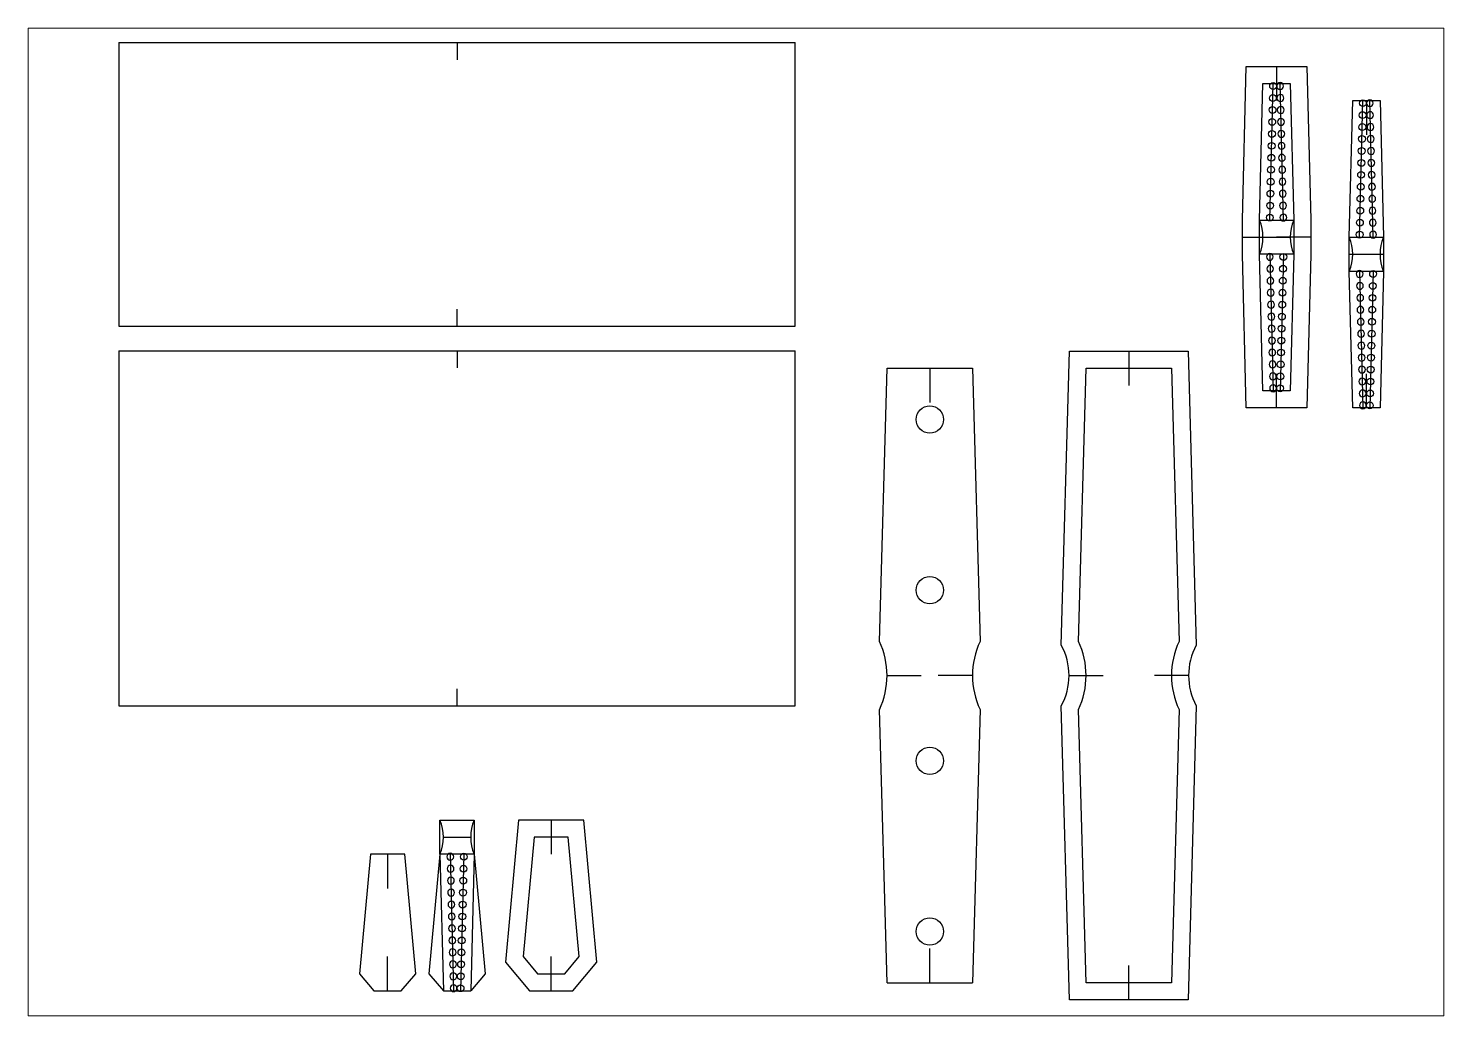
# Paper-space layout 'Лист3' of a CAD drawing. Header units: millimetres. Extents: x 4 to 418, y 5 to 294.
# The model-space entities are those that its viewports show. They can reach past a viewport. Long polylines and large blocks are cut down to what shows.
import ezdxf

# ---------------------------------------------------------------- set-up
doc = ezdxf.new("R2010")
doc.units = ezdxf.units.MM

# ---------------------------------------------------------------- blocks, each defined once
blk = doc.blocks.new('*U1')
at = {"color": 43}
blk.add_circle((0, 0), 1, dxfattribs=at)
blk = doc.blocks.new('*U2')
at = {"color": 0, "linetype": 'ByBlock', "lineweight": -2, "transparency": 16777216, "rotation": 88.56790381583521}
for p in [(1125.19, 186.52), (1125.1, 183.02), (1125.01, 179.52), (1124.93, 176.02), (1124.75, 169.02), (1124.84, 172.52), (1124.66, 165.52), (1124.58, 162.02), (1124.49, 158.52), (1124.4, 155.03), (1124.31, 151.53), (1124.23, 148.03)]:
    blk.add_blockref('*U1', p, dxfattribs=at)
blk = doc.blocks.new('*U3')
at = {"color": 43}
blk.add_circle((0, 0), 1, dxfattribs=at)
blk = doc.blocks.new('*U4')
at = {"color": 0, "linetype": 'ByBlock', "lineweight": -2, "transparency": 16777216, "rotation": 88.56790381583521}
for p in [(1125.19, 186.52), (1125.1, 183.02), (1125.01, 179.52), (1124.93, 176.02), (1124.75, 169.02), (1124.84, 172.52), (1124.66, 165.52), (1124.58, 162.02), (1124.49, 158.52), (1124.4, 155.03), (1124.31, 151.53), (1124.23, 148.03)]:
    blk.add_blockref('*U3', p, dxfattribs=at)
blk = doc.blocks.new('*U5')
at = {"color": 43}
blk.add_circle((0, 0), 1, dxfattribs=at)
blk = doc.blocks.new('*U6')
at = {"color": 0, "linetype": 'ByBlock', "lineweight": -2, "transparency": 16777216, "rotation": 88.56790381583521}
for p in [(1125.19, 186.52), (1125.1, 183.02), (1125.01, 179.52), (1124.93, 176.02), (1124.75, 169.02), (1124.84, 172.52), (1124.66, 165.52), (1124.58, 162.02), (1124.49, 158.52), (1124.4, 155.03), (1124.31, 151.53), (1124.23, 148.03)]:
    blk.add_blockref('*U5', p, dxfattribs=at)
blk = doc.blocks.new('*U7')
at = {"color": 43}
blk.add_circle((0, 0), 1, dxfattribs=at)
blk = doc.blocks.new('*U8')
at = {"color": 0, "linetype": 'ByBlock', "lineweight": -2, "transparency": 16777216, "rotation": 88.56790381583521}
for p in [(1125.19, 186.52), (1125.1, 183.02), (1125.01, 179.52), (1124.93, 176.02), (1124.75, 169.02), (1124.84, 172.52), (1124.66, 165.52), (1124.58, 162.02), (1124.49, 158.52), (1124.4, 155.03), (1124.31, 151.53), (1124.23, 148.03)]:
    blk.add_blockref('*U7', p, dxfattribs=at)
blk = doc.blocks.new('*U11')
at = {"color": 43}
blk.add_circle((0, 0), 1, dxfattribs=at)
blk = doc.blocks.new('*U12')
at = {"color": 0, "linetype": 'ByBlock', "lineweight": -2, "transparency": 16777216, "rotation": 88.56790381583521}
for p in [(1125.19, 186.52), (1125.1, 183.02), (1125.01, 179.52), (1124.93, 176.02), (1124.75, 169.02), (1124.84, 172.52), (1124.66, 165.52), (1124.58, 162.02), (1124.49, 158.52), (1124.4, 155.03), (1124.31, 151.53), (1124.23, 148.03)]:
    blk.add_blockref('*U11', p, dxfattribs=at)
blk = doc.blocks.new('*U9')
at = {"color": 43}
blk.add_circle((0, 0), 1, dxfattribs=at)
blk = doc.blocks.new('*U10')
at = {"color": 0, "linetype": 'ByBlock', "lineweight": -2, "transparency": 16777216, "rotation": 88.56790381583521}
for p in [(1125.19, 186.52), (1125.1, 183.02), (1125.01, 179.52), (1124.93, 176.02), (1124.75, 169.02), (1124.84, 172.52), (1124.66, 165.52), (1124.58, 162.02), (1124.49, 158.52), (1124.4, 155.03), (1124.31, 151.53), (1124.23, 148.03)]:
    blk.add_blockref('*U9', p, dxfattribs=at)
blk = doc.blocks.new('*U20')
at = {"color": 43}
blk.add_circle((0, 0), 1, dxfattribs=at)
blk = doc.blocks.new('*U21')
at = {"color": 0, "linetype": 'ByBlock', "lineweight": -2, "transparency": 16777216, "rotation": 88.56790381583521}
for p in [(1125.19, 186.52), (1125.1, 183.02), (1125.01, 179.52), (1124.93, 176.02), (1124.75, 169.02), (1124.84, 172.52), (1124.66, 165.52), (1124.58, 162.02), (1124.49, 158.52), (1124.4, 155.03), (1124.31, 151.53), (1124.23, 148.03)]:
    blk.add_blockref('*U20', p, dxfattribs=at)
blk = doc.blocks.new('*U14')
at = {"color": 43}
blk.add_circle((0, 0), 1, dxfattribs=at)
blk = doc.blocks.new('*U15')
at = {"color": 0, "linetype": 'ByBlock', "lineweight": -2, "transparency": 16777216, "rotation": 88.56790381583521}
for p in [(1125.19, 186.52), (1125.1, 183.02), (1125.01, 179.52), (1124.93, 176.02), (1124.75, 169.02), (1124.84, 172.52), (1124.66, 165.52), (1124.58, 162.02), (1124.49, 158.52), (1124.4, 155.03), (1124.31, 151.53), (1124.23, 148.03)]:
    blk.add_blockref('*U14', p, dxfattribs=at)
blk = doc.blocks.new('*U18')
at = {"color": 43}
blk.add_circle((0, 0), 1, dxfattribs=at)
blk = doc.blocks.new('*U19')
at = {"color": 0, "linetype": 'ByBlock', "lineweight": -2, "transparency": 16777216, "rotation": 88.56790381583521}
for p in [(1125.19, 186.52), (1125.1, 183.02), (1125.01, 179.52), (1124.93, 176.02), (1124.75, 169.02), (1124.84, 172.52), (1124.66, 165.52), (1124.58, 162.02), (1124.49, 158.52), (1124.4, 155.03), (1124.31, 151.53), (1124.23, 148.03)]:
    blk.add_blockref('*U18', p, dxfattribs=at)
blk = doc.blocks.new('*U16')
at = {"color": 43}
blk.add_circle((0, 0), 1, dxfattribs=at)
blk = doc.blocks.new('*U17')
at = {"color": 0, "linetype": 'ByBlock', "lineweight": -2, "transparency": 16777216, "rotation": 88.56790381583521}
for p in [(1125.19, 186.52), (1125.1, 183.02), (1125.01, 179.52), (1124.93, 176.02), (1124.75, 169.02), (1124.84, 172.52), (1124.66, 165.52), (1124.58, 162.02), (1124.49, 158.52), (1124.4, 155.03), (1124.31, 151.53), (1124.23, 148.03)]:
    blk.add_blockref('*U16', p, dxfattribs=at)

msp = doc.modelspace()

# ---------------------------------------------------------------- linework, layer by layer
at = {"color": 43, "true_color": 0xebb062}
for p, q in [((464.2, 51.1), (662.2, 51.1)), ((464.2, 51.1), (464.2, -31.9)), ((662.2, -31.9), (662.2, 51.1)), ((801.05, -0.87), (802.05, 39.13)), ((805.05, -0.87), (804.05, 39.13)), ((827.31, -5.87), (828.31, 34.13)), ((831.31, -5.87), (830.31, 34.13)), ((798.05, -0.87), (808.05, -0.87)), ((799.05, -5.87), (807.05, -5.87)), ((824.31, -5.87), (834.31, -5.87)), ((808.05, -10.87), (798.05, -10.87)), ((801.05, -10.87), (802.05, -50.87)), ((805.05, -10.87), (804.05, -50.87)), ((825.31, -10.87), (833.31, -10.87)), ((834.31, -15.87), (824.31, -15.87)), ((827.31, -15.87), (828.31, -55.87)), ((831.31, -15.87), (830.31, -55.87)), ((464.2, -31.9), (662.2, -31.9)), ((464.2, -39.1), (464.2, -143.1)), ((464.2, -39.1), (662.2, -39.1)), ((662.2, -143.1), (662.2, -39.1)), ((686.83, -124.2), (689.05, -44.26)), ((689.05, -44.26), (714.05, -44.26)), ((714.05, -44.26), (716.27, -124.21)), ((464.2, -143.1), (662.2, -143.1)), ((689.05, -224.15), (686.83, -144.2)), ((716.27, -144.2), (714.05, -224.15)), ((558.2, -186.51), (558.2, -176.51)), ((558.2, -176.51), (568.2, -176.51)), ((568.2, -176.51), (568.2, -186.51)), ((559.2, -181.51), (567.2, -181.51)), ((558.2, -186.51), (555, -221.51)), ((568.2, -186.51), (558.2, -186.51)), ((558.2, -186.51), (559.2, -226.51)), ((561.2, -186.51), (562.2, -226.51)), ((565.2, -186.51), (564.2, -226.51)), ((568.2, -186.51), (567.2, -226.51)), ((568.2, -186.51), (571.4, -221.51)), ((555, -221.51), (559.2, -226.51)), ((571.4, -221.51), (567.2, -226.51)), ((559.2, -226.51), (567.2, -226.51)), ((689.05, -224.15), (714.05, -224.15))]:
    msp.add_line(p, q, dxfattribs=at)
at = {"color": 183, "true_color": 0x8650ca}
for p, q in [((563.2, 51.1), (563.2, 46.1)), ((803.05, 44.13), (803.05, 34.13)), ((829.31, 34.13), (829.31, 24.13)), ((793.05, -5.87), (803.05, -5.87)), ((813.05, -5.87), (803.05, -5.87)), ((824.31, -10.87), (834.31, -10.87)), ((563.2, -31.9), (563.2, -26.9)), ((563.2, -39.1), (563.2, -44.1)), ((759.79, -39.26), (759.79, -49.26)), ((701.55, -44.26), (701.55, -54.26)), ((803.05, -55.87), (803.05, -45.87)), ((829.31, -55.87), (829.31, -45.87)), ((689.05, -134.2), (699.05, -134.2)), ((714.05, -134.2), (704.05, -134.2)), ((742.29, -134.2), (752.29, -134.2)), ((777.29, -134.2), (767.29, -134.2)), ((563.2, -143.1), (563.2, -138.1)), ((590.73, -176.51), (590.73, -186.51)), ((542.9, -186.51), (542.9, -196.51)), ((701.55, -224.15), (701.55, -214.15)), ((542.9, -226.51), (542.9, -216.51)), ((590.73, -226.51), (590.73, -216.51)), ((759.79, -229.15), (759.79, -219.15))]:
    msp.add_line(p, q, dxfattribs=at)
at = {"color": 9, "true_color": 0xc1b3b8}
msp.add_line((701.55, -224.15), (701.55, -224.15), dxfattribs=at)
at = {"color": 8, "true_color": 0x826a72}
for points in [[(811.93, 44.13), (813.05, -0.81), (813.05, -10.94), (811.93, -55.87), (794.17, -55.87), (793.05, -10.94), (793.05, -0.81), (794.17, 44.13)], [(600.29, -176.51), (581.17, -176.51), (577.36, -218.13), (584.4, -226.51), (597.06, -226.51), (604.1, -218.13)]]:
    msp.add_lwpolyline(points, close=True, dxfattribs=at)
at = {"color": 43, "true_color": 0xebb062}
for points in [[(807.05, 39.13), (808.05, -0.87), (808.05, -10.87), (807.05, -50.87), (799.05, -50.87), (798.05, -10.87), (798.05, -0.87), (799.05, 39.13)], [(833.31, 34.13), (834.31, -5.87), (834.31, -15.87), (833.31, -55.87), (825.31, -55.87), (824.31, -15.87), (824.31, -5.87), (825.31, 34.13)], [(595.73, -181.51), (585.73, -181.51), (582.53, -216.51), (586.73, -221.51), (594.73, -221.51), (598.93, -216.51)], [(547.9, -186.51), (537.9, -186.51), (534.7, -221.51), (538.9, -226.51), (546.9, -226.51), (551.1, -221.51)]]:
    msp.add_lwpolyline(points, close=True, dxfattribs=at)
at = {"color": 8, "true_color": 0x826a72}
msp.add_lwpolyline([(740.04, -143.09, 0.253898), (740.04, -125.32), (742.43, -39.26), (777.16, -39.26), (779.54, -125.33, 0.253791), (779.54, -143.08), (777.16, -229.15), (742.43, -229.15)], format="xyb", close=True, dxfattribs=at)
at = {"color": 43, "true_color": 0xebb062}
msp.add_lwpolyline([(745.07, -144.2, 0.22217), (745.07, -124.2), (747.29, -44.26), (772.29, -44.26), (774.51, -124.21, 0.222084), (774.51, -144.2), (772.29, -224.15), (747.29, -224.15)], format="xyb", close=True, dxfattribs=at)
for centre in [(701.55, -59.26), (701.55, -109.2), (701.55, -159.2), (701.55, -209.15)]:
    msp.add_circle(centre, 4, dxfattribs=at)
for centre, radius, start, end in [((786.05, -5.87), 13, 337.3801, 22.6199), ((820.05, -5.87), 13, 157.3801, 202.6199), ((812.31, -10.87), 13, 337.3801, 22.6199), ((846.31, -10.87), 13, 157.3801, 202.6199), ((665.43, -134.2), 23.62, 334.9481, 25.0519), ((737.67, -134.2), 23.62, 154.9575, 205.0425), ((546.2, -181.51), 13, 337.3801, 22.6199), ((580.2, -181.51), 13, 157.3801, 202.6199)]:
    msp.add_arc(centre, radius, start, end, dxfattribs=at)

# ---------------------------------------------------------------- block references
at = {"color": 43, "rotation": 180}
for name, p in [('*U10', (1926.26, 186.4)), ('*U17', (1952.52, 181.4))]:
    msp.add_blockref(name, p, dxfattribs=at)
at = {"color": 43, "xscale": -1, "rotation": 180}
for name, p in [('*U12', (-320.16, 186.4)), ('*U19', (-293.9, 181.4))]:
    msp.add_blockref(name, p, dxfattribs=at)
at = {"color": 43, "xscale": -1}
for name, p in [('*U8', (1926.26, -198.15)), ('*U15', (1952.52, -203.15)), ('*U4', (1686.41, -373.78))]:
    msp.add_blockref(name, p, dxfattribs=at)
at = {"color": 43}
for name, p in [('*U6', (-320.16, -198.15)), ('*U21', (-293.9, -203.15)), ('*U2', (-560, -373.78))]:
    msp.add_blockref(name, p, dxfattribs=at)

psp = doc.layouts.new('Лист3')

# ---------------------------------------------------------------- viewports
at = {"layer": '0', "color": 183}
psp.add_viewport(center=(210.95, 149.83), size=(414.2, 289.0879), view_center_point=(644.84, -89.26), view_height=289.0879, dxfattribs=at)

doc.saveas('drawing.dxf')
